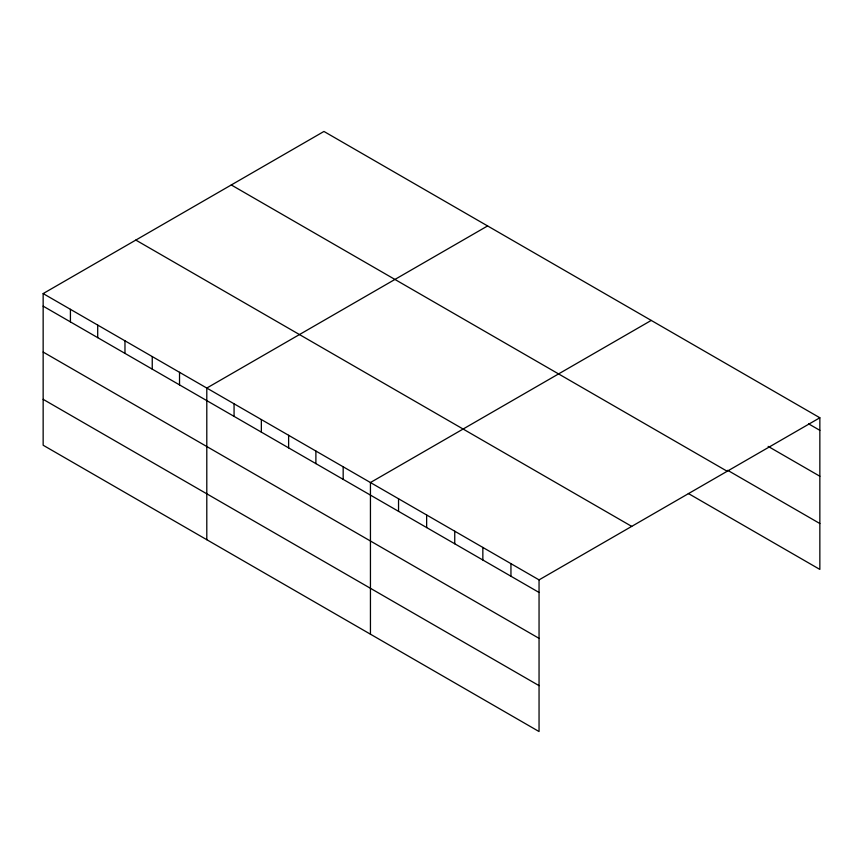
<?xml version="1.0" encoding="UTF-8"?>
<svg xmlns="http://www.w3.org/2000/svg" width="863" height="863" viewBox="0 0 863 863"><rect width="100%" height="100%" fill="white"/><g stroke="black" fill="none" stroke-linecap="round" stroke-linejoin="round"><path stroke-width="1.29" d="M43.15 293.582L539.051 579.882L539.051 731.544L43.15 445.232L43.15 293.582L323.949 131.456L819.85 417.768L819.85 569.418L688.34 493.496M487.595 225.944L206.796 388.059L206.796 539.709M651.241 320.421L370.443 482.536L370.443 634.197M539.051 579.882L819.85 417.768M808.609 423.852L819.85 430.335M768.146 446.387L819.85 476.236M727.682 470.313L819.85 523.528M231.284 184.962L727.185 471.263M135.815 240.076L631.716 526.387M43.15 306.149L539.051 592.46M43.15 352.05L539.051 638.35M43.15 399.332L539.051 685.643M510.95 563.658L510.95 576.236M482.849 547.433L482.849 560.011M454.747 531.209L454.747 543.787M426.646 514.984L426.646 527.563M398.544 498.76L398.544 511.338M343.172 466.797L343.172 479.364M315.89 451.047L315.89 463.614M288.62 435.297L288.62 447.875M261.349 419.547L261.349 432.126M234.067 403.808L234.067 416.376M179.526 372.309L179.526 384.887M152.244 356.57L152.244 369.137M124.973 340.82L124.973 353.388M97.702 325.071L97.702 337.649M70.421 309.321L70.421 321.899"/></g></svg>
